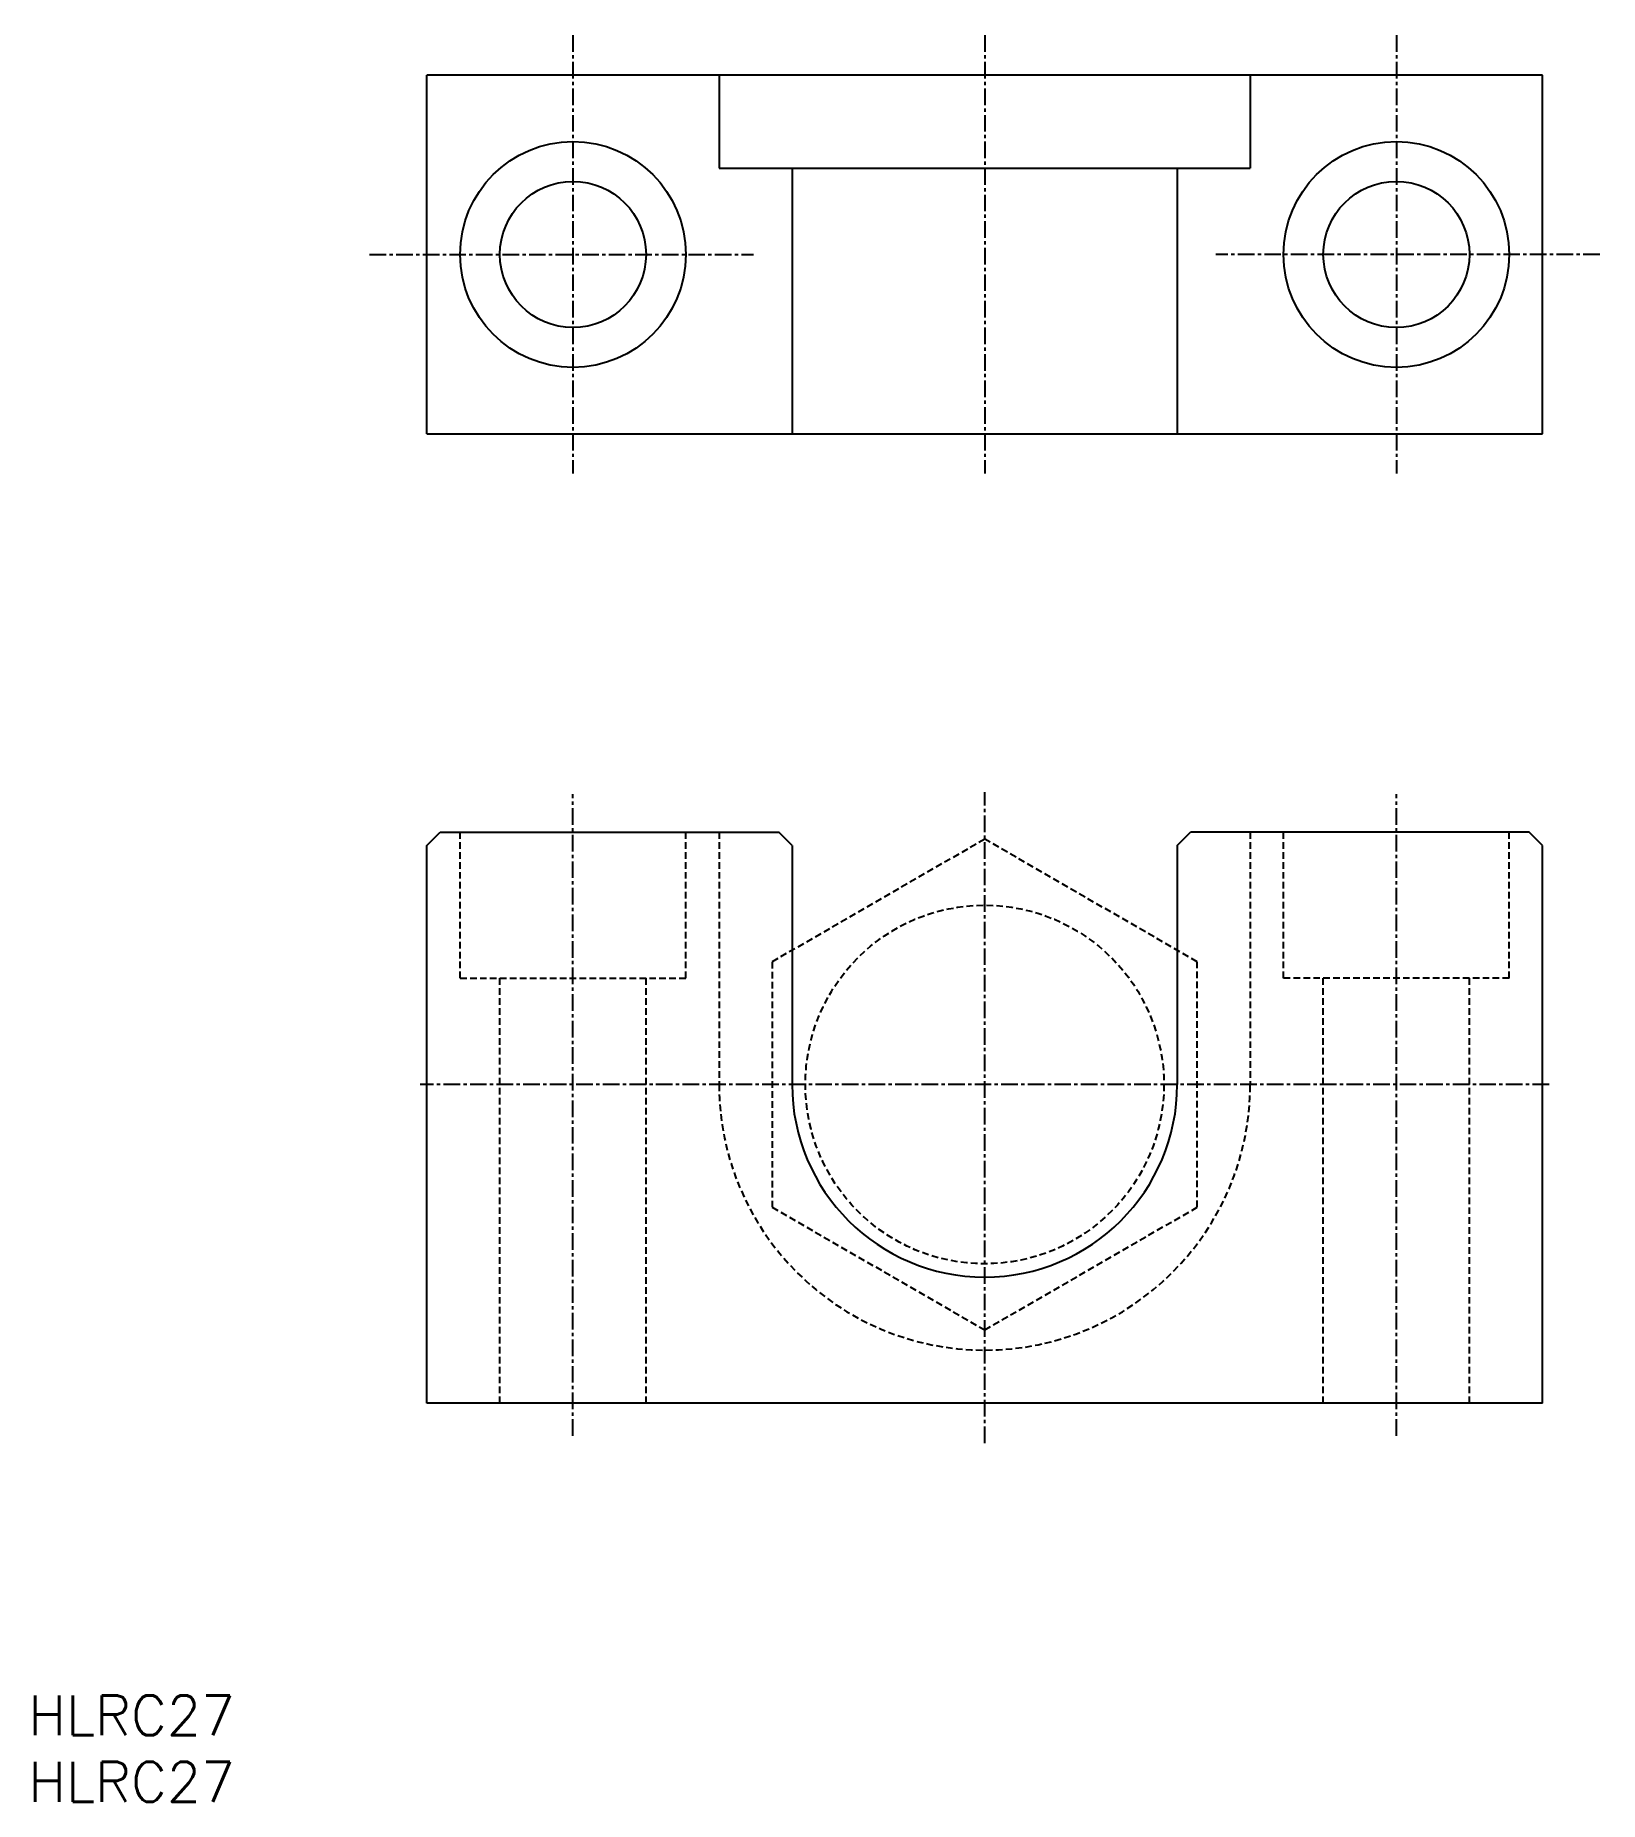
# Model space of a CAD drawing. Extents: x 1 to 118, y 0 to 133.
import ezdxf

# ---------------------------------------------------------------- set-up
doc = ezdxf.new("R2010")
doc.units = 0
doc.linetypes.add('CENTER', pattern=[2, 1.25, -0.25, 0.25, -0.25])
doc.linetypes.add('DASHED', pattern=[0.75, 0.5, -0.25])
doc.layers.get('0').update_dxf_attribs({"linetype": 'CONTINUOUS'})
doc.layers.add('CENTER', color=1, linetype='CENTER')
doc.styles.get("Standard").update_dxf_attribs({"font": 'txt.shx'})

# ---------------------------------------------------------------- blocks, each defined once
blk = doc.blocks.new('*U12')
at = {"color": 7, "linetype": 'CONTINUOUS'}
blk.add_text('HLRC27', height=3, dxfattribs=at).set_placement((0, 0))
blk = doc.blocks.new('*U13')
at = {"color": 7, "linetype": 'CONTINUOUS'}
blk.add_text('HLRC27', height=3, dxfattribs=at).set_placement((0, 5))

msp = doc.modelspace()

# ---------------------------------------------------------------- linework, layer by layer
for p, q in [((114, 130), (30, 130)), ((30, 103), (30, 130)), ((52, 130), (52, 123)), ((92, 130), (92, 123)), ((114, 103), (114, 130)), ((52, 123), (92, 123)), ((57.5, 123), (57.5, 103)), ((86.5, 123), (86.5, 103)), ((30, 103), (114, 103)), ((30, 72), (31, 73)), ((30, 30), (30, 72)), ((31, 73), (56.5, 73)), ((57.5, 72), (56.5, 73)), ((57.5, 72), (57.5, 54)), ((86.5, 72), (87.5, 73)), ((86.5, 72), (86.5, 54)), ((113, 73), (87.5, 73)), ((114, 72), (113, 73)), ((114, 30), (114, 72)), ((114, 30), (30, 30))]:
    msp.add_line(p, q)
at = {"color": 3, "linetype": 'DASHED'}
for p, q in [((32.5, 62), (32.5, 73)), ((49.5, 62), (49.5, 73)), ((52, 73), (52, 54)), ((72, 72.48), (56, 63.24)), ((88, 63.24), (72, 72.48)), ((92, 73), (92, 54)), ((94.5, 62), (94.5, 73)), ((111.5, 62), (111.5, 73)), ((56, 63.24), (56, 44.76)), ((88, 44.76), (88, 63.24)), ((32.5, 62), (49.5, 62)), ((35.5, 30), (35.5, 62)), ((46.5, 30), (46.5, 62)), ((111.5, 62), (94.5, 62)), ((97.5, 30), (97.5, 62)), ((108.5, 30), (108.5, 62)), ((56, 44.76), (72, 35.52)), ((72, 35.52), (88, 44.76))]:
    msp.add_line(p, q, dxfattribs=at)
for centre, radius in [((41, 116.5), 8.5), ((103, 116.5), 8.5), ((41, 116.5), 5.5), ((103, 116.5), 5.5)]:
    msp.add_circle(centre, radius)
msp.add_circle((72, 54), 13.5, dxfattribs=at)
msp.add_arc((72, 54), 20, 180, 0, dxfattribs=at)
msp.add_arc((72, 54), 14.5, 180, 0)
at = {"layer": 'CENTER', "color": 1, "linetype": 'CENTER'}
for p, q in [((41, 133), (41, 100)), ((72, 133), (72, 100)), ((103, 133), (103, 100)), ((25.69, 116.5), (54.59, 116.5)), ((118.31, 116.5), (89.41, 116.5)), ((41, 27.55), (41, 75.85)), ((72, 27), (72, 76)), ((103, 27.55), (103, 75.85)), ((114.5, 54), (29.5, 54))]:
    msp.add_line(p, q, dxfattribs=at)

# ---------------------------------------------------------------- block references
at = {"color": 7, "linetype": 'CONTINUOUS'}
for name in ['*U13', '*U12']:
    msp.add_blockref(name, (0, 0), dxfattribs=at)

doc.saveas('drawing.dxf')
